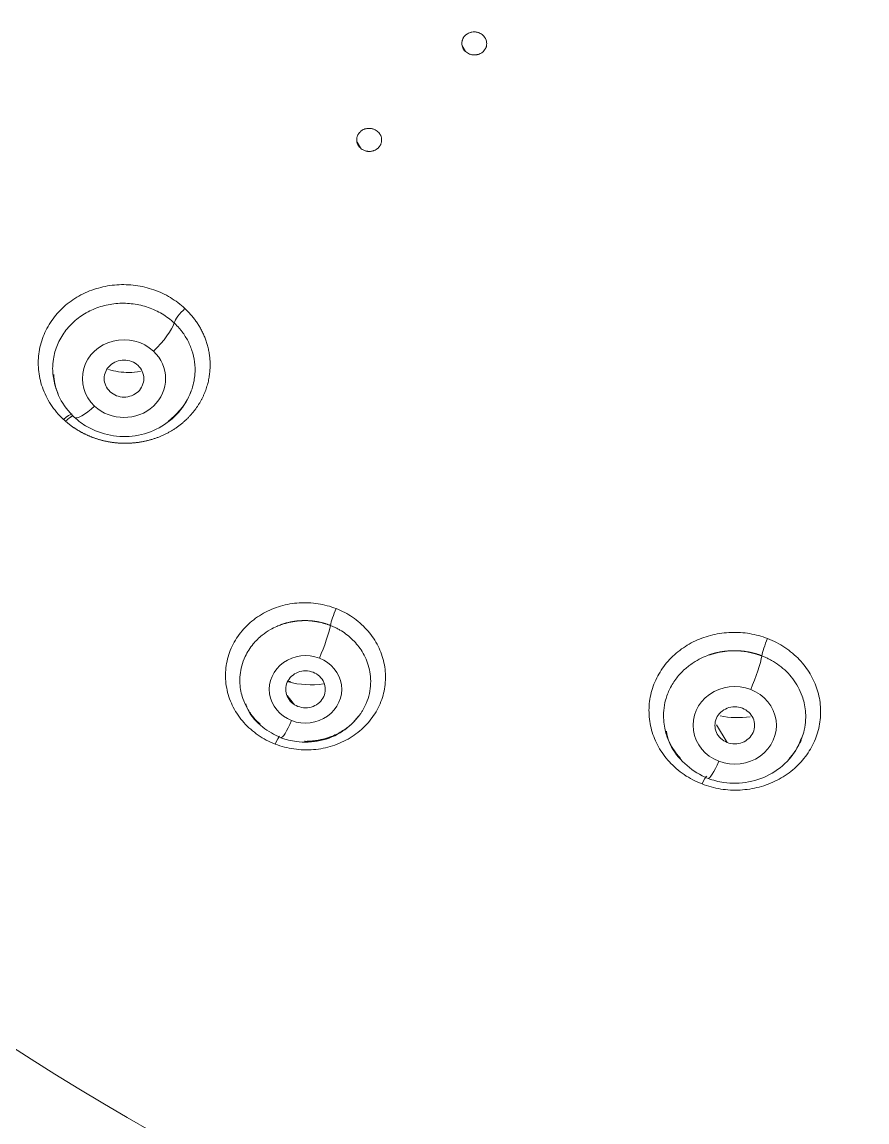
# Model space of a CAD drawing. Extents: x 1797 to 2925, y 0 to 827.
# Drawn here: x 2236.44 to 2253.49, y 512.26 to 534.47 of the extents above; entities that cross this region are included whole.
import ezdxf

# ---------------------------------------------------------------- set-up
doc = ezdxf.new("R2010")
doc.units = 0
doc.header["$LTSCALE"] = 30
doc.header["$MEASUREMENT"] = 0
doc.layers.add('1', color=7, linetype='CONTINUOUS')

msp = doc.modelspace()

# ---------------------------------------------------------------- linework, layer by layer
at = {"layer": '1', "color": 7, "linetype": 'Continuous', "lineweight": 18}
for p, q in [((2245.388, 533.87), (2245.324, 533.982)), ((2243.266, 531.923), (2243.201, 532.041)), ((2241.817, 521.149), (2241.859, 521.149)), ((2250.67, 519.92), (2250.454, 520.276))]:
    msp.add_line(p, q, dxfattribs=at)
at = {"layer": '1', "color": 7, "linetype": 'Continuous', "lineweight": 13}
msp.add_line((2241.786, 520.866), (2241.935, 520.682), dxfattribs=at)
at = {"layer": '1', "color": 7, "linetype": 'Continuous', "lineweight": 18}
for centre, major_axis, ratio, start_param, end_param in [((2265.366, 552.468), (57.67, 0), 0.93358, 5.498085, 8.635877), ((2265.366, 552.451), (57.518, 0), 0.93358, 5.498085, 10.209879), ((2239.717, 528.566), (-0.205, -0.219), 0.253404, 4.409024, 5.845093), ((2237.265, 526.326), (0.205, 0.219), 0.253404, 0.229877, 1.263766), ((2242.772, 522.504), (0.11, 0.279), 0.129577, 1.190136, 2.539659), ((2251.483, 521.9), (0.108, 0.28), 0.136885, 1.192409, 2.598738), ((2241.537, 519.77), (-0.109, -0.28), 0.128327, 3.35137, 4.327909), ((2250.158, 518.964), (-0.108, -0.28), 0.136857, 3.331416, 4.330333)]:
    msp.add_ellipse(centre, major_axis=major_axis, ratio=ratio, start_param=start_param, end_param=end_param, dxfattribs=at)
at = {"layer": '1', "color": 7, "linetype": 'Continuous', "lineweight": 13}
for centre, major_axis, ratio, start_param, end_param in [((2265.366, 552.269), (57.048, 0), 0.93358, 5.498085, 10.209879), ((2265.366, 552.249), (56.129, 0), 0.93358, 5.397226, 10.310738), ((2265.366, 552.333), (55.427, 0), 0.93358, 5.397283, 10.31068), ((2265.366, 552.862), (-51, 0), 0.93358, 4.712389, 7.625054), ((2239.09, 528.036), (-0.409, -0.439), 0.253404, 1.305749, 2.7035), ((2238.495, 527.266), (0.841, 0), 0.93358, 0.785398, 3.926991), ((2238.495, 527.266), (0.841, 0), 0.93358, 3.926991, 7.068583), ((2237.901, 526.926), (0.409, 0.439), 0.253404, 3.141873, 4.447342), ((2242.439, 521.838), (-0.216, -0.56), 0.137141, 1.22999, 2.538953), ((2242.159, 520.992), (0.731, 0), 0.93358, 1.178097, 4.31969), ((2242.159, 520.992), (0.731, 0), 0.93358, 4.31969, 7.461283), ((2251.145, 521.205), (-0.216, -0.56), 0.137141, 1.22999, 2.598716), ((2250.824, 520.265), (0.841, 0), 0.93358, 1.178097, 4.31969), ((2250.824, 520.265), (0.841, 0), 0.93358, 4.31969, 7.461283), ((2241.879, 520.576), (0.216, 0.56), 0.137141, 3.141681, 4.371583), ((2250.502, 519.755), (0.216, 0.56), 0.137141, 3.141778, 4.371583)]:
    msp.add_ellipse(centre, major_axis=major_axis, ratio=ratio, start_param=start_param, end_param=end_param, dxfattribs=at)
for points, knots in [([(2307.926, 513.159), (2307.938, 513.17), (2307.978, 513.208), (2308.062, 513.287), (2308.195, 513.413), (2308.376, 513.585), (2308.604, 513.804), (2308.878, 514.072), (2309.198, 514.387), (2309.562, 514.753), (2309.97, 515.169), (2310.418, 515.638), (2310.907, 516.16), (2311.432, 516.737), (2311.993, 517.371), (2312.587, 518.063), (2313.211, 518.815), (2313.862, 519.629), (2314.537, 520.507), (2315.232, 521.45), (2315.944, 522.46), (2316.669, 523.54), (2317.402, 524.691), (2318.138, 525.915), (2318.873, 527.212), (2319.6, 528.586), (2320.316, 530.037), (2321.013, 531.566), (2321.686, 533.174), (2322.328, 534.862), (2322.932, 536.629), (2323.491, 538.477), (2323.997, 540.404), (2324.443, 542.411), (2324.819, 544.495), (2325.119, 546.656), (2325.333, 548.89), (2325.454, 551.195), (2325.473, 553.567), (2325.38, 556.002), (2325.168, 558.496), (2324.825, 561.042), (2324.345, 563.634), (2323.719, 566.266), (2322.939, 568.928), (2321.997, 571.612), (2321.009, 574.008), (2320.026, 576.113), (2319.093, 577.929), (2318.077, 579.737), (2316.976, 581.534), (2315.789, 583.314), (2314.514, 585.075), (2313.152, 586.811), (2311.7, 588.519), (2310.158, 590.192), (2308.526, 591.828), (2306.804, 593.421), (2304.993, 594.966), (2303.093, 596.458), (2301.105, 597.892), (2299.03, 599.263), (2296.869, 600.565), (2294.624, 601.793), (2292.299, 602.941), (2289.894, 604.005), (2287.415, 604.979), (2284.863, 605.857), (2282.243, 606.635), (2279.559, 607.305), (2276.815, 607.864), (2274.017, 608.308), (2271.171, 608.63), (2268.281, 608.828), (2264.867, 608.906), (2260.944, 608.77), (2256.546, 608.314), (2252.195, 607.559), (2247.916, 606.508), (2243.732, 605.164), (2239.665, 603.537), (2235.736, 601.637), (2231.967, 599.472), (2228.381, 597.052), (2224.994, 594.394), (2221.825, 591.51), (2218.891, 588.418), (2216.21, 585.131), (2213.795, 581.67), (2211.658, 578.052), (2209.607, 573.882), (2207.781, 569.125), (2206.342, 563.781), (2205.468, 558.331), (2205.174, 552.827), (2205.457, 547.322), (2206.273, 542.136), (2207.467, 537.531), (2208.794, 533.724), (2210.105, 530.655), (2211.274, 528.289), (2212.472, 526.099), (2213.721, 524.037), (2215.051, 522.064), (2216.135, 520.578), (2216.984, 519.481), (2217.69, 518.607), (2218.365, 517.803), (2219.069, 516.993), (2219.681, 516.316), (2220.181, 515.778), (2220.552, 515.388), (2220.903, 515.024), (2221.236, 514.686), (2221.548, 514.372), (2221.841, 514.083), (2222.112, 513.819), (2222.362, 513.578), (2222.591, 513.36), (2222.736, 513.224), (2222.805, 513.159)], [0, 0, 0, 0, 0.000179, 0.000603, 0.00127, 0.002183, 0.00334, 0.004741, 0.006386, 0.008277, 0.010411, 0.01279, 0.015413, 0.018281, 0.021393, 0.02475, 0.028351, 0.032196, 0.036286, 0.04062, 0.045199, 0.050022, 0.055089, 0.060401, 0.065958, 0.071758, 0.077804, 0.084093, 0.090627, 0.097406, 0.104428, 0.111695, 0.119206, 0.126961, 0.134961, 0.143206, 0.151695, 0.160428, 0.169406, 0.178628, 0.188094, 0.197805, 0.20776, 0.21796, 0.228404, 0.239092, 0.250024, 0.257544, 0.265167, 0.272896, 0.280729, 0.288666, 0.296708, 0.304854, 0.313104, 0.321459, 0.329918, 0.338482, 0.34715, 0.355923, 0.3648, 0.373782, 0.382867, 0.392057, 0.401352, 0.410752, 0.420256, 0.429863, 0.439576, 0.449392, 0.459314, 0.46934, 0.47947, 0.489704, 0.500043, 0.515667, 0.531291, 0.546915, 0.562538, 0.578162, 0.593786, 0.60941, 0.625034, 0.640657, 0.656282, 0.671906, 0.68753, 0.703153, 0.718778, 0.734402, 0.750026, 0.770854, 0.791682, 0.81251, 0.833338, 0.854167, 0.874994, 0.892773, 0.907913, 0.920413, 0.930274, 0.937493, 0.948337, 0.95716, 0.963963, 0.968745, 0.972532, 0.976398, 0.980345, 0.984372, 0.986462, 0.988435, 0.990291, 0.99203, 0.993651, 0.995155, 0.996542, 0.997812, 0.998965, 1, 1, 1, 1]), ([(2223.353, 513.341), (2223.338, 513.355), (2223.291, 513.399), (2223.136, 513.547), (2223.026, 513.651), (2222.747, 513.92), (2222.577, 514.085), (2222.178, 514.478), (2221.948, 514.707), (2221.435, 515.229), (2221.15, 515.523), (2220.529, 516.181), (2220.193, 516.544), (2219.475, 517.344), (2219.093, 517.781), (2218.29, 518.732), (2217.869, 519.247), (2216.998, 520.36), (2216.547, 520.958), (2215.625, 522.241), (2215.153, 522.927), (2214.2, 524.391), (2213.718, 525.169), (2212.757, 526.822), (2212.278, 527.697), (2211.335, 529.546), (2210.872, 530.521), (2209.977, 532.572), (2209.545, 533.649), (2208.731, 535.907), (2208.348, 537.088), (2207.65, 539.553), (2207.336, 540.837), (2206.796, 543.507), (2206.57, 544.892), (2206.23, 547.759), (2206.114, 549.24), (2206.015, 552.291), (2206.031, 553.86), (2206.219, 557.074), (2206.39, 558.719), (2206.911, 562.071), (2207.261, 563.777), (2208.158, 567.23), (2208.706, 568.978), (2210.021, 572.49), (2210.788, 574.255), (2212.561, 577.774), (2213.567, 579.528), (2215.827, 582.992), (2217.082, 584.702), (2219.852, 588.041), (2221.367, 589.669), (2224.661, 592.802), (2226.439, 594.308), (2229.3, 596.442), (2230.286, 597.132), (2232.321, 598.464), (2233.37, 599.107), (2236.61, 600.953), (2238.893, 602.076), (2243.683, 604.062), (2246.189, 604.924), (2251.393, 606.337), (2254.09, 606.888), (2258.246, 607.45), (2259.649, 607.593), (2261.777, 607.738), (2262.49, 607.774), (2263.564, 607.811), (2264.102, 607.825), (2264.732, 607.833), (2265.048, 607.835), (2265.206, 607.836), (2265.285, 607.836), (2265.324, 607.836), (2265.344, 607.836), (2265.354, 607.836), (2265.359, 607.836), (2265.361, 607.836), (2265.362, 607.836), (2265.363, 607.836), (2265.364, 607.836), (2271.184, 607.836), (2282.826, 606.227), (2298.786, 599.183), (2307.511, 591.809), (2314.902, 583.412), (2317.931, 578.702), (2322.393, 568.663), (2323.827, 563.335), (2324.98, 552.52), (2324.698, 547.033), (2322.439, 536.372), (2320.462, 531.198), (2316.357, 524.003), (2314.021, 520.547), (2311.295, 517.36), (2309.394, 515.303), (2308.402, 514.307), (2307.378, 513.342)], [0, 0, 0, 0, 0.015625, 0.015625, 0.03125, 0.03125, 0.046875, 0.046875, 0.0625, 0.0625, 0.078125, 0.078125, 0.09375, 0.09375, 0.109375, 0.109375, 0.125, 0.125, 0.140625, 0.140625, 0.15625, 0.15625, 0.171875, 0.171875, 0.1875, 0.1875, 0.203125, 0.203125, 0.21875, 0.21875, 0.234375, 0.234375, 0.25, 0.25, 0.265625, 0.265625, 0.28125, 0.28125, 0.296875, 0.296875, 0.3125, 0.3125, 0.328125, 0.328125, 0.34375, 0.34375, 0.359375, 0.359375, 0.375, 0.375, 0.390625, 0.390625, 0.40625, 0.40625, 0.421875, 0.421875, 0.429687, 0.429687, 0.4375, 0.4375, 0.453125, 0.453125, 0.46875, 0.46875, 0.484375, 0.484375, 0.492187, 0.492187, 0.496094, 0.496094, 0.498047, 0.499023, 0.499512, 0.499756, 0.499878, 0.499939, 0.499969, 0.499985, 0.499992, 0.499996, 0.499998, 0.499998, 0.5, 0.5, 0.5625, 0.625, 0.6875, 0.6875, 0.75, 0.75, 0.8125, 0.8125, 0.875, 0.875, 0.9375, 0.9375, 0.96875, 0.984375, 0.984375, 1, 1, 1, 1]), ([(2265.365, 606.92), (2265.323, 606.92), (2265.24, 606.92), (2265.114, 606.919), (2264.988, 606.919), (2264.863, 606.918), (2264.737, 606.917), (2264.611, 606.915), (2264.486, 606.914), (2264.36, 606.912), (2264.234, 606.91), (2264.109, 606.907), (2263.983, 606.905), (2263.857, 606.902), (2263.732, 606.898), (2263.606, 606.895), (2263.48, 606.891), (2263.355, 606.887), (2263.229, 606.883), (2263.104, 606.879), (2262.978, 606.874), (2262.852, 606.869), (2262.727, 606.864), (2262.601, 606.859), (2262.475, 606.853), (2262.35, 606.847), (2262.224, 606.841), (2262.099, 606.834), (2261.973, 606.828), (2261.847, 606.821), (2261.722, 606.813), (2261.596, 606.806), (2261.47, 606.798), (2261.345, 606.79), (2261.219, 606.782), (2261.094, 606.773), (2260.644, 606.742), (2259.871, 606.681), (2258.777, 606.575), (2257.685, 606.449), (2256.595, 606.305), (2255.508, 606.141), (2254.425, 605.959), (2253.346, 605.757), (2251.913, 605.464), (2250.133, 605.05), (2248.019, 604.478), (2245.93, 603.832), (2243.868, 603.113), (2241.835, 602.322), (2239.172, 601.174), (2235.929, 599.565), (2232.212, 597.369), (2228.676, 594.914), (2225.722, 592.519), (2223.281, 590.277), (2221.294, 588.26), (2219.109, 585.803), (2216.798, 582.846), (2214.737, 579.744), (2213.116, 576.926), (2211.858, 574.45), (2210.83, 572.129), (2209.997, 569.986), (2209.326, 568.036), (2208.73, 566.051), (2208.159, 563.828), (2207.645, 561.361), (2207.23, 558.648), (2206.985, 556.146), (2206.87, 553.866), (2206.848, 551.818), (2206.909, 549.758), (2207.053, 547.702), (2207.279, 545.657), (2207.587, 543.627), (2207.977, 541.601), (2208.607, 538.926), (2209.596, 535.621), (2210.93, 532.186), (2212.297, 529.25), (2213.6, 526.794), (2214.876, 524.667), (2216.075, 522.85), (2217.158, 521.329), (2218.199, 519.968), (2219.186, 518.756), (2220.023, 517.781), (2220.803, 516.912), (2221.52, 516.142), (2222.262, 515.374), (2222.828, 514.809), (2223.206, 514.439), (2223.387, 514.263), (2223.571, 514.086), (2223.757, 513.908), (2223.945, 513.73), (2224.135, 513.55), (2224.328, 513.37), (2224.523, 513.189), (2224.72, 513.007), (2224.92, 512.824), (2225.122, 512.641), (2225.326, 512.456), (2225.532, 512.271), (2225.741, 512.085), (2225.952, 511.899), (2226.094, 511.774), (2226.165, 511.712)], [0, 0, 0, 0, 0.000892, 0.001785, 0.002677, 0.003569, 0.004462, 0.005354, 0.006246, 0.007138, 0.00803, 0.008923, 0.009815, 0.010707, 0.011599, 0.012491, 0.013384, 0.014276, 0.015169, 0.016061, 0.016953, 0.017846, 0.018739, 0.019631, 0.020524, 0.021417, 0.02231, 0.023203, 0.024097, 0.02499, 0.025884, 0.026777, 0.027671, 0.028565, 0.029459, 0.030354, 0.031248, 0.039059, 0.046868, 0.054679, 0.062496, 0.070311, 0.078122, 0.085931, 0.093744, 0.109373, 0.124991, 0.140601, 0.156239, 0.171854, 0.187489, 0.218707, 0.249974, 0.281106, 0.312458, 0.333209, 0.354021, 0.374951, 0.406022, 0.437441, 0.458146, 0.47896, 0.499936, 0.515411, 0.530971, 0.546637, 0.562432, 0.583123, 0.603936, 0.624924, 0.640415, 0.655981, 0.671643, 0.687423, 0.702962, 0.718542, 0.734186, 0.749915, 0.781006, 0.812398, 0.833188, 0.854003, 0.874891, 0.888786, 0.90267, 0.916556, 0.926936, 0.93739, 0.945051, 0.952809, 0.960666, 0.968624, 0.970466, 0.972324, 0.974198, 0.976087, 0.977992, 0.979913, 0.98185, 0.983802, 0.985771, 0.987756, 0.989756, 0.991773, 0.993806, 0.995854, 0.997919, 1, 1, 1, 1]), ([(2237.055, 527.465), (2237.055, 527.53), (2237.067, 527.696), (2237.14, 527.953), (2237.291, 528.219), (2237.502, 528.446), (2237.762, 528.623), (2238.056, 528.74), (2238.368, 528.794), (2238.683, 528.785), (2238.988, 528.712), (2239.27, 528.581), (2239.434, 528.458), (2239.508, 528.389)], [0, 0, 0, 0, 0.062342, 0.157968, 0.253469, 0.348946, 0.444016, 0.538143, 0.631197, 0.723543, 0.81565, 0.907535, 1, 1, 1, 1]), ([(2237.315, 526.405), (2237.32, 526.4), (2237.331, 526.391), (2237.347, 526.378), (2237.363, 526.365), (2237.379, 526.351), (2237.396, 526.338), (2237.413, 526.326), (2237.43, 526.313), (2237.447, 526.3), (2237.465, 526.287), (2237.483, 526.275), (2237.502, 526.263), (2237.52, 526.25), (2237.54, 526.238), (2237.559, 526.227), (2237.578, 526.215), (2237.598, 526.203), (2237.619, 526.192), (2237.639, 526.181), (2237.66, 526.17), (2237.681, 526.159), (2237.702, 526.148), (2237.724, 526.138), (2237.746, 526.128), (2237.768, 526.118), (2237.79, 526.108), (2237.813, 526.098), (2237.836, 526.089), (2237.86, 526.08), (2237.883, 526.071), (2237.907, 526.063), (2237.931, 526.055), (2237.956, 526.047), (2237.98, 526.039), (2238.005, 526.032), (2238.031, 526.025), (2238.056, 526.018), (2238.082, 526.012), (2238.108, 526.006), (2238.134, 526), (2238.16, 525.995), (2238.187, 525.99), (2238.214, 525.985), (2238.241, 525.981), (2238.268, 525.977), (2238.296, 525.973), (2238.324, 525.97), (2238.352, 525.967), (2238.38, 525.965), (2238.408, 525.963), (2238.437, 525.962), (2238.465, 525.961), (2238.494, 525.96), (2238.523, 525.96), (2238.552, 525.96), (2238.581, 525.961), (2238.611, 525.962), (2238.64, 525.964), (2238.67, 525.966), (2238.7, 525.968), (2238.729, 525.971), (2238.759, 525.975), (2238.789, 525.979), (2238.819, 525.984), (2238.849, 525.989), (2238.88, 525.994), (2238.91, 526.001), (2238.94, 526.007), (2238.97, 526.014), (2239, 526.022), (2239.03, 526.031), (2239.06, 526.039), (2239.09, 526.049), (2239.12, 526.059), (2239.15, 526.069), (2239.18, 526.08), (2239.21, 526.092), (2239.24, 526.104), (2239.269, 526.117), (2239.298, 526.131), (2239.328, 526.145), (2239.357, 526.159), (2239.386, 526.174), (2239.414, 526.19), (2239.443, 526.206), (2239.471, 526.223), (2239.499, 526.241), (2239.527, 526.259), (2239.554, 526.278), (2239.581, 526.297), (2239.608, 526.317), (2239.635, 526.337), (2239.661, 526.358), (2239.686, 526.38), (2239.712, 526.402), (2239.737, 526.425), (2239.768, 526.455), (2239.806, 526.492), (2239.847, 526.537), (2239.887, 526.584), (2239.924, 526.631), (2239.96, 526.679), (2239.993, 526.728), (2240.023, 526.778), (2240.052, 526.828), (2240.078, 526.879), (2240.103, 526.93), (2240.125, 526.982), (2240.145, 527.034), (2240.162, 527.086), (2240.178, 527.138), (2240.192, 527.19), (2240.204, 527.242), (2240.213, 527.294), (2240.221, 527.345), (2240.227, 527.397), (2240.231, 527.448), (2240.234, 527.498), (2240.234, 527.549), (2240.233, 527.599), (2240.231, 527.648), (2240.226, 527.697), (2240.22, 527.745), (2240.213, 527.793), (2240.204, 527.84), (2240.194, 527.886), (2240.182, 527.931), (2240.17, 527.976), (2240.155, 528.02), (2240.14, 528.063), (2240.124, 528.105), (2240.107, 528.146), (2240.088, 528.186), (2240.069, 528.226), (2240.049, 528.265), (2240.027, 528.302), (2240.005, 528.339), (2239.983, 528.375), (2239.959, 528.41), (2239.935, 528.443), (2239.911, 528.476), (2239.885, 528.508), (2239.86, 528.54), (2239.834, 528.57), (2239.807, 528.599), (2239.78, 528.627), (2239.753, 528.654), (2239.734, 528.672), (2239.725, 528.681)], [0, 0, 0, 0, 0.003909, 0.007847, 0.011814, 0.01581, 0.019835, 0.023888, 0.027971, 0.032082, 0.036222, 0.040391, 0.044587, 0.048813, 0.053066, 0.057348, 0.061657, 0.065995, 0.07036, 0.074754, 0.079174, 0.083623, 0.0881, 0.092604, 0.097136, 0.101696, 0.106284, 0.110899, 0.115543, 0.120215, 0.124914, 0.129642, 0.134398, 0.139181, 0.143993, 0.148833, 0.153702, 0.158598, 0.163523, 0.168476, 0.173457, 0.178466, 0.183503, 0.188568, 0.193662, 0.198783, 0.203933, 0.20911, 0.214316, 0.21955, 0.224811, 0.230101, 0.235419, 0.240765, 0.24614, 0.251542, 0.256972, 0.262431, 0.267917, 0.273432, 0.278974, 0.284545, 0.290144, 0.295771, 0.301426, 0.30711, 0.312821, 0.318561, 0.324328, 0.330124, 0.335948, 0.3418, 0.34768, 0.353589, 0.359525, 0.365489, 0.371482, 0.377503, 0.383552, 0.389629, 0.395734, 0.401867, 0.408029, 0.414218, 0.420436, 0.426681, 0.432955, 0.439257, 0.445587, 0.451945, 0.458331, 0.464745, 0.471188, 0.477658, 0.484157, 0.490683, 0.497238, 0.50382, 0.515954, 0.527992, 0.539933, 0.551778, 0.563527, 0.57518, 0.586736, 0.598196, 0.60956, 0.620828, 0.631999, 0.643074, 0.654053, 0.664936, 0.675723, 0.686414, 0.697008, 0.707506, 0.717908, 0.728214, 0.738423, 0.748536, 0.758553, 0.768474, 0.778299, 0.788027, 0.79766, 0.807196, 0.816637, 0.825981, 0.835229, 0.84438, 0.853436, 0.862394, 0.871257, 0.880024, 0.888694, 0.897269, 0.905749, 0.914133, 0.922422, 0.930616, 0.938714, 0.946717, 0.954623, 0.962432, 0.970143, 0.977756, 0.98527, 0.992685, 1, 1, 1, 1]), ([(2239.848, 527.005), (2239.855, 527.024), (2239.88, 527.094), (2239.91, 527.211), (2239.933, 527.392), (2239.927, 527.6), (2239.874, 527.833), (2239.782, 528.047), (2239.69, 528.185), (2239.627, 528.263), (2239.605, 528.289), (2239.581, 528.315), (2239.557, 528.341), (2239.533, 528.365), (2239.516, 528.381), (2239.508, 528.389)], [0, 0, 0, 0, 0.040281, 0.148517, 0.241971, 0.405553, 0.56393, 0.717131, 0.865185, 0.887966, 0.910622, 0.933153, 0.95556, 0.977842, 1, 1, 1, 1]), ([(2237.274, 526.442), (2237.281, 526.436), (2237.287, 526.43), (2237.301, 526.417), (2237.308, 526.411), (2237.315, 526.405)], [0, 0, 0, 0, 0.5, 0.5, 1, 1, 1, 1]), ([(2242.661, 522.282), (2242.655, 522.284), (2242.645, 522.288), (2242.628, 522.294), (2242.612, 522.3), (2242.595, 522.306), (2242.578, 522.312), (2242.561, 522.317), (2242.544, 522.322), (2242.527, 522.327), (2242.51, 522.332), (2242.492, 522.336), (2242.475, 522.341), (2242.457, 522.345), (2242.439, 522.349), (2242.421, 522.352), (2242.403, 522.356), (2242.385, 522.359), (2242.367, 522.362), (2242.348, 522.365), (2242.33, 522.367), (2242.311, 522.37), (2242.293, 522.372), (2242.274, 522.374), (2242.255, 522.375), (2242.236, 522.377), (2242.217, 522.378), (2242.198, 522.379), (2242.179, 522.379), (2242.16, 522.38), (2242.14, 522.38), (2242.121, 522.38), (2242.101, 522.379), (2242.082, 522.378), (2242.062, 522.377), (2242.043, 522.376), (2242.023, 522.375), (2242.003, 522.373), (2241.984, 522.371), (2241.964, 522.369), (2241.944, 522.366), (2241.924, 522.363), (2241.905, 522.36), (2241.885, 522.356), (2241.865, 522.353), (2241.845, 522.348), (2241.825, 522.344), (2241.806, 522.339), (2241.786, 522.334), (2241.766, 522.329), (2241.747, 522.324), (2241.727, 522.318), (2241.707, 522.312), (2241.688, 522.305), (2241.645, 522.29), (2241.564, 522.258), (2241.431, 522.192), (2241.264, 522.078), (2241.084, 521.901), (2240.948, 521.687), (2240.868, 521.472), (2240.835, 521.288), (2240.831, 521.115), (2240.851, 520.956), (2240.897, 520.784), (2240.978, 520.601), (2241.1, 520.427), (2241.195, 520.329), (2241.241, 520.288)], [0, 0, 0, 0, 0.004786, 0.00959, 0.014412, 0.019251, 0.024108, 0.028983, 0.033875, 0.038785, 0.043713, 0.048658, 0.053621, 0.058602, 0.0636, 0.068617, 0.073651, 0.078703, 0.083773, 0.08886, 0.093966, 0.099089, 0.10423, 0.109389, 0.114565, 0.11976, 0.124973, 0.130203, 0.135451, 0.140718, 0.146002, 0.151304, 0.156624, 0.161962, 0.167319, 0.172693, 0.178085, 0.183495, 0.188923, 0.194369, 0.199834, 0.205316, 0.210816, 0.216335, 0.221871, 0.227426, 0.232999, 0.23859, 0.244199, 0.249826, 0.255472, 0.261136, 0.266817, 0.272517, 0.278236, 0.304189, 0.345473, 0.402109, 0.474118, 0.561522, 0.620563, 0.675696, 0.726908, 0.774184, 0.817514, 0.883577, 0.948432, 1, 1, 1, 1]), ([(2243.298, 520.542), (2243.31, 520.561), (2243.341, 520.615), (2243.4, 520.734), (2243.454, 520.903), (2243.479, 521.103), (2243.471, 521.295), (2243.432, 521.475), (2243.368, 521.64), (2243.287, 521.784), (2243.194, 521.908), (2243.092, 522.015), (2242.978, 522.11), (2242.886, 522.171), (2242.822, 522.207), (2242.79, 522.224), (2242.758, 522.24), (2242.726, 522.255), (2242.694, 522.269), (2242.672, 522.278), (2242.661, 522.282)], [0, 0, 0, 0, 0.030888, 0.088861, 0.189765, 0.286427, 0.378867, 0.467104, 0.551157, 0.631048, 0.69999, 0.768375, 0.836212, 0.90351, 0.919751, 0.935928, 0.952041, 0.968091, 0.984077, 1, 1, 1, 1]), ([(2251.37, 521.668), (2251.365, 521.671), (2251.354, 521.675), (2251.337, 521.681), (2251.32, 521.687), (2251.303, 521.693), (2251.286, 521.698), (2251.269, 521.704), (2251.252, 521.709), (2251.235, 521.714), (2251.217, 521.718), (2251.2, 521.723), (2251.182, 521.728), (2251.165, 521.732), (2251.147, 521.736), (2251.129, 521.74), (2251.111, 521.743), (2251.093, 521.747), (2251.075, 521.75), (2251.057, 521.753), (2251.038, 521.756), (2251.02, 521.758), (2251.002, 521.761), (2250.983, 521.763), (2250.965, 521.765), (2250.946, 521.766), (2250.927, 521.768), (2250.909, 521.769), (2250.89, 521.77), (2250.871, 521.771), (2250.852, 521.771), (2250.834, 521.772), (2250.815, 521.772), (2250.796, 521.772), (2250.777, 521.772), (2250.758, 521.771), (2250.739, 521.77), (2250.72, 521.769), (2250.701, 521.768), (2250.681, 521.766), (2250.662, 521.765), (2250.643, 521.763), (2250.624, 521.76), (2250.605, 521.758), (2250.586, 521.755), (2250.567, 521.752), (2250.548, 521.749), (2250.529, 521.746), (2250.51, 521.742), (2250.491, 521.738), (2250.472, 521.734), (2250.453, 521.729), (2250.434, 521.725), (2250.415, 521.72), (2250.396, 521.715), (2250.377, 521.709), (2250.358, 521.704), (2250.34, 521.698), (2250.321, 521.692), (2250.256, 521.669), (2250.139, 521.621), (2249.973, 521.526), (2249.803, 521.395), (2249.641, 521.22), (2249.509, 521.01), (2249.424, 520.786), (2249.386, 520.572), (2249.384, 520.381), (2249.406, 520.218), (2249.449, 520.054), (2249.52, 519.884), (2249.62, 519.723), (2249.696, 519.63), (2249.731, 519.593)], [0, 0, 0, 0, 0.004662, 0.009333, 0.014013, 0.018702, 0.0234, 0.028107, 0.032824, 0.037549, 0.042284, 0.047028, 0.051781, 0.056543, 0.061315, 0.066095, 0.070885, 0.075684, 0.080492, 0.085309, 0.090135, 0.094971, 0.099816, 0.10467, 0.109533, 0.114405, 0.119287, 0.124178, 0.129078, 0.133988, 0.138906, 0.143834, 0.148771, 0.153718, 0.158674, 0.163639, 0.168613, 0.173597, 0.17859, 0.183592, 0.188604, 0.193624, 0.198655, 0.203694, 0.208743, 0.213801, 0.218869, 0.223946, 0.229032, 0.234128, 0.239233, 0.244348, 0.249471, 0.254605, 0.259747, 0.264899, 0.270061, 0.275232, 0.280412, 0.285602, 0.329611, 0.380556, 0.438445, 0.503288, 0.575094, 0.643519, 0.704605, 0.75833, 0.804675, 0.843628, 0.901736, 0.95835, 1, 1, 1, 1]), ([(2252.179, 520.012), (2252.199, 520.063), (2252.234, 520.183), (2252.26, 520.368), (2252.256, 520.553), (2252.229, 520.714), (2252.182, 520.875), (2252.108, 521.039), (2252, 521.205), (2251.871, 521.352), (2251.726, 521.477), (2251.608, 521.553), (2251.532, 521.595), (2251.5, 521.611), (2251.468, 521.627), (2251.435, 521.642), (2251.403, 521.656), (2251.381, 521.664), (2251.37, 521.668)], [0, 0, 0, 0, 0.08213, 0.186294, 0.278969, 0.360169, 0.429906, 0.528888, 0.625346, 0.719294, 0.810743, 0.899708, 0.916717, 0.933609, 0.950383, 0.96704, 0.983579, 1, 1, 1, 1])]:
    msp.add_open_spline(points, degree=3, knots=knots, dxfattribs=at)
at = {"layer": '1', "color": 7, "linetype": 'Continuous', "lineweight": 18}
for points, knots in [([(2205.608, 560.993), (2205.401, 559.712), (2205.029, 556.688), (2204.923, 551.861), (2205.292, 546.611), (2206.186, 541.471), (2207.527, 536.598), (2209.275, 531.969), (2211.41, 527.555), (2214.037, 523.17), (2217.215, 518.843), (2221.021, 514.595), (2225.404, 510.613), (2229.329, 507.563), (2232.384, 505.265), (2234.357, 503.781), (2236.065, 502.476), (2237.288, 501.517), (2238.11, 500.858), (2238.701, 500.378), (2239.455, 499.755), (2240.486, 498.879), (2241.811, 497.701), (2243.311, 496.281), (2244.322, 495.209), (2244.818, 494.657)], [0, 0, 0, 0, 0.047893, 0.113155, 0.18052, 0.245673, 0.30859, 0.369482, 0.430004, 0.49051, 0.558251, 0.627032, 0.698562, 0.77284, 0.80591, 0.835589, 0.86122, 0.88281, 0.891192, 0.898949, 0.910098, 0.926257, 0.947429, 0.973562, 1, 1, 1, 1]), ([(2245.388, 533.87), (2245.376, 533.881), (2245.366, 533.892), (2245.352, 533.912), (2245.348, 533.918), (2245.34, 533.932), (2245.337, 533.939), (2245.327, 533.96), (2245.322, 533.974), (2245.316, 534.004), (2245.314, 534.02), (2245.314, 534.05), (2245.316, 534.065), (2245.32, 534.088), (2245.323, 534.095), (2245.327, 534.11), (2245.333, 534.124), (2245.34, 534.138), (2245.348, 534.151), (2245.352, 534.158), (2245.365, 534.177), (2245.376, 534.188), (2245.393, 534.204), (2245.399, 534.209), (2245.412, 534.219), (2245.419, 534.223), (2245.439, 534.236), (2245.454, 534.243), (2245.477, 534.251), (2245.484, 534.254), (2245.5, 534.258), (2245.508, 534.26), (2245.532, 534.265), (2245.549, 534.266), (2245.573, 534.266), (2245.582, 534.265), (2245.598, 534.264), (2245.614, 534.261), (2245.63, 534.257), (2245.646, 534.253), (2245.654, 534.25), (2245.677, 534.241), (2245.691, 534.234), (2245.719, 534.217), (2245.732, 534.207), (2245.743, 534.196)], [0, 0, 0, 0, 0.0625, 0.0625, 0.09375, 0.09375, 0.125, 0.125, 0.1875, 0.1875, 0.25, 0.25, 0.3125, 0.3125, 0.34375, 0.34375, 0.375, 0.40625, 0.40625, 0.4375, 0.4375, 0.5, 0.5, 0.53125, 0.53125, 0.5625, 0.5625, 0.625, 0.625, 0.65625, 0.65625, 0.6875, 0.6875, 0.75, 0.75, 0.78125, 0.78125, 0.8125, 0.84375, 0.84375, 0.875, 0.875, 0.9375, 0.9375, 1, 1, 1, 1]), ([(2245.743, 534.196), (2245.755, 534.185), (2245.765, 534.173), (2245.779, 534.154), (2245.783, 534.148), (2245.791, 534.134), (2245.794, 534.127), (2245.804, 534.106), (2245.809, 534.091), (2245.815, 534.061), (2245.817, 534.046), (2245.817, 534.016), (2245.815, 534.001), (2245.811, 533.978), (2245.809, 533.971), (2245.804, 533.956), (2245.798, 533.942), (2245.791, 533.928), (2245.784, 533.915), (2245.779, 533.908), (2245.766, 533.889), (2245.755, 533.877), (2245.738, 533.861), (2245.732, 533.856), (2245.719, 533.847), (2245.712, 533.842), (2245.692, 533.83), (2245.677, 533.823), (2245.654, 533.814), (2245.647, 533.812), (2245.631, 533.807), (2245.623, 533.806), (2245.599, 533.801), (2245.583, 533.8), (2245.558, 533.8), (2245.549, 533.8), (2245.533, 533.802), (2245.517, 533.805), (2245.501, 533.808), (2245.485, 533.813), (2245.477, 533.816), (2245.454, 533.825), (2245.44, 533.832), (2245.413, 533.849), (2245.4, 533.859), (2245.388, 533.87)], [0, 0, 0, 0, 0.0625, 0.0625, 0.09375, 0.09375, 0.125, 0.125, 0.1875, 0.1875, 0.25, 0.25, 0.3125, 0.3125, 0.34375, 0.34375, 0.375, 0.40625, 0.40625, 0.4375, 0.4375, 0.5, 0.5, 0.53125, 0.53125, 0.5625, 0.5625, 0.625, 0.625, 0.65625, 0.65625, 0.6875, 0.6875, 0.75, 0.75, 0.78125, 0.78125, 0.8125, 0.84375, 0.84375, 0.875, 0.875, 0.9375, 0.9375, 1, 1, 1, 1]), ([(2243.266, 531.923), (2243.255, 531.934), (2243.244, 531.946), (2243.231, 531.965), (2243.226, 531.971), (2243.219, 531.985), (2243.215, 531.992), (2243.206, 532.013), (2243.201, 532.028), (2243.194, 532.058), (2243.192, 532.073), (2243.192, 532.103), (2243.194, 532.118), (2243.199, 532.141), (2243.201, 532.148), (2243.206, 532.163), (2243.211, 532.177), (2243.218, 532.191), (2243.226, 532.204), (2243.23, 532.211), (2243.244, 532.23), (2243.254, 532.241), (2243.272, 532.257), (2243.278, 532.262), (2243.29, 532.272), (2243.297, 532.277), (2243.318, 532.289), (2243.332, 532.296), (2243.355, 532.305), (2243.363, 532.307), (2243.379, 532.311), (2243.387, 532.313), (2243.411, 532.318), (2243.427, 532.319), (2243.452, 532.319), (2243.46, 532.318), (2243.477, 532.317), (2243.493, 532.314), (2243.509, 532.31), (2243.525, 532.306), (2243.532, 532.303), (2243.555, 532.294), (2243.57, 532.287), (2243.597, 532.27), (2243.61, 532.26), (2243.622, 532.249)], [0, 0, 0, 0, 0.0625, 0.0625, 0.09375, 0.09375, 0.125, 0.125, 0.1875, 0.1875, 0.25, 0.25, 0.3125, 0.3125, 0.34375, 0.34375, 0.375, 0.40625, 0.40625, 0.4375, 0.4375, 0.5, 0.5, 0.53125, 0.53125, 0.5625, 0.5625, 0.625, 0.625, 0.65625, 0.65625, 0.6875, 0.6875, 0.75, 0.75, 0.78125, 0.78125, 0.8125, 0.84375, 0.84375, 0.875, 0.875, 0.9375, 0.9375, 1, 1, 1, 1]), ([(2243.622, 532.249), (2243.634, 532.238), (2243.644, 532.226), (2243.658, 532.207), (2243.662, 532.2), (2243.67, 532.187), (2243.673, 532.18), (2243.683, 532.159), (2243.688, 532.144), (2243.694, 532.114), (2243.696, 532.099), (2243.696, 532.068), (2243.694, 532.053), (2243.689, 532.031), (2243.687, 532.024), (2243.683, 532.009), (2243.677, 531.995), (2243.67, 531.981), (2243.662, 531.968), (2243.658, 531.961), (2243.644, 531.942), (2243.634, 531.93), (2243.617, 531.914), (2243.611, 531.909), (2243.598, 531.9), (2243.591, 531.895), (2243.57, 531.883), (2243.556, 531.876), (2243.533, 531.867), (2243.525, 531.865), (2243.51, 531.86), (2243.502, 531.859), (2243.477, 531.854), (2243.461, 531.853), (2243.436, 531.853), (2243.428, 531.853), (2243.412, 531.855), (2243.395, 531.858), (2243.379, 531.861), (2243.364, 531.866), (2243.356, 531.869), (2243.333, 531.878), (2243.318, 531.885), (2243.291, 531.902), (2243.278, 531.912), (2243.266, 531.923)], [0, 0, 0, 0, 0.0625, 0.0625, 0.09375, 0.09375, 0.125, 0.125, 0.1875, 0.1875, 0.25, 0.25, 0.3125, 0.3125, 0.34375, 0.34375, 0.375, 0.40625, 0.40625, 0.4375, 0.4375, 0.5, 0.5, 0.53125, 0.53125, 0.5625, 0.5625, 0.625, 0.625, 0.65625, 0.65625, 0.6875, 0.6875, 0.75, 0.75, 0.78125, 0.78125, 0.8125, 0.84375, 0.84375, 0.875, 0.875, 0.9375, 0.9375, 1, 1, 1, 1]), ([(2237.168, 526.953), (2237.152, 526.99), (2237.099, 527.122), (2237.062, 527.295), (2237.056, 527.431), (2237.055, 527.465)], [0, 0, 0, 0, 0.223709, 0.803014, 1, 1, 1, 1]), ([(2237.077, 527.347), (2237.084, 527.219), (2237.138, 526.943), (2237.321, 526.659), (2237.462, 526.515), (2237.492, 526.488)], [0, 0, 0, 0, 0.382466, 0.876119, 1, 1, 1, 1]), ([(2238.179, 527.447), (2238.314, 527.41), (2238.531, 527.38), (2238.749, 527.397), (2238.825, 527.408)], [0, 0, 0, 0, 0.64457, 1, 1, 1, 1]), ([(2237.492, 526.488), (2237.574, 526.412), (2237.792, 526.25), (2238.217, 526.093), (2238.729, 526.085), (2239.218, 526.248), (2239.62, 526.569), (2239.785, 526.849), (2239.846, 527.006)], [0, 0, 0, 0, 0.11652, 0.29119, 0.468029, 0.646996, 0.826808, 1, 1, 1, 1]), ([(2239.394, 526.414), (2239.445, 526.451), (2239.553, 526.543), (2239.691, 526.703), (2239.789, 526.865), (2239.834, 526.966), (2239.848, 527.005)], [0, 0, 0, 0, 0.243498, 0.552906, 0.83228, 1, 1, 1, 1]), ([(2240.954, 520.702), (2240.965, 520.661), (2241.027, 520.476), (2241.277, 520.22), (2241.526, 520.071), (2241.663, 520.016)], [0, 0, 0, 0, 0.12497, 0.58352, 1, 1, 1, 1]), ([(2241.663, 520.016), (2241.765, 519.977), (2242.023, 519.911), (2242.466, 519.928), (2242.915, 520.116), (2243.135, 520.329), (2243.227, 520.453)], [0, 0, 0, 0, 0.184699, 0.462139, 0.743308, 1, 1, 1, 1]), ([(2242.136, 519.943), (2242.141, 519.942), (2242.153, 519.942), (2242.171, 519.942), (2242.192, 519.942), (2242.213, 519.943), (2242.234, 519.944), (2242.255, 519.945), (2242.276, 519.946), (2242.297, 519.948), (2242.318, 519.95), (2242.339, 519.953), (2242.36, 519.955), (2242.381, 519.959), (2242.402, 519.962), (2242.424, 519.966), (2242.445, 519.97), (2242.466, 519.974), (2242.487, 519.979), (2242.508, 519.984), (2242.529, 519.989), (2242.55, 519.995), (2242.571, 520.001), (2242.592, 520.008), (2242.613, 520.014), (2242.634, 520.022), (2242.655, 520.029), (2242.704, 520.048), (2242.783, 520.082), (2242.891, 520.141), (2243.001, 520.216), (2243.103, 520.302), (2243.193, 520.396), (2243.255, 520.476), (2243.288, 520.526), (2243.298, 520.542)], [0, 0, 0, 0, 0.010214, 0.025, 0.039839, 0.054729, 0.069672, 0.084667, 0.099714, 0.114814, 0.129965, 0.145168, 0.160423, 0.175731, 0.19109, 0.206501, 0.221965, 0.23748, 0.253047, 0.268666, 0.284337, 0.300059, 0.315833, 0.33166, 0.347537, 0.363467, 0.379448, 0.395481, 0.47705, 0.566754, 0.664576, 0.770497, 0.863552, 0.956547, 1, 1, 1, 1]), ([(2249.447, 520.149), (2249.457, 520.074), (2249.51, 519.847), (2249.754, 519.516), (2250.054, 519.294), (2250.244, 519.211), (2250.285, 519.195)], [0, 0, 0, 0, 0.16845, 0.534078, 0.900729, 1, 1, 1, 1]), ([(2250.285, 519.195), (2250.389, 519.155), (2250.655, 519.085), (2251.113, 519.093), (2251.594, 519.275), (2251.974, 519.598), (2252.12, 519.872), (2252.171, 520.016)], [0, 0, 0, 0, 0.142521, 0.361597, 0.583251, 0.805745, 1, 1, 1, 1]), ([(2251.922, 519.592), (2251.944, 519.616), (2252.037, 519.725), (2252.122, 519.868), (2252.172, 519.99), (2252.179, 520.012)], [0, 0, 0, 0, 0.189491, 0.861765, 1, 1, 1, 1]), ([(2222.805, 513.159), (2222.833, 513.133), (2222.889, 513.08), (2222.973, 513.002), (2223.058, 512.923), (2223.143, 512.844), (2223.229, 512.764), (2223.316, 512.685), (2223.403, 512.605), (2223.491, 512.525), (2223.579, 512.445), (2223.668, 512.365), (2223.757, 512.284), (2223.847, 512.203), (2223.937, 512.122), (2224.029, 512.041), (2224.12, 511.96), (2224.212, 511.878), (2224.305, 511.796), (2224.398, 511.714), (2224.492, 511.632), (2224.587, 511.549), (2224.682, 511.466), (2224.777, 511.384), (2224.873, 511.3), (2224.97, 511.217), (2225.067, 511.134), (2225.165, 511.05), (2225.263, 510.966), (2225.362, 510.882), (2225.462, 510.797), (2225.562, 510.713), (2225.663, 510.628), (2225.764, 510.543), (2225.866, 510.458), (2225.968, 510.372), (2226.071, 510.287), (2226.175, 510.201), (2226.279, 510.115), (2226.383, 510.028), (2226.488, 509.942), (2226.594, 509.855), (2226.701, 509.768), (2226.807, 509.681), (2226.915, 509.594), (2227.023, 509.506), (2227.131, 509.418), (2227.241, 509.33), (2227.35, 509.242), (2227.461, 509.154), (2227.571, 509.065), (2227.683, 508.976), (2227.795, 508.887), (2227.907, 508.797), (2228.02, 508.708), (2228.134, 508.618), (2228.248, 508.528), (2228.363, 508.438), (2228.478, 508.347), (2228.594, 508.256), (2228.71, 508.165), (2228.827, 508.074), (2228.944, 507.982), (2229.062, 507.891), (2229.181, 507.799), (2229.3, 507.706), (2229.42, 507.614), (2229.54, 507.521), (2229.66, 507.428), (2229.782, 507.335), (2229.903, 507.241), (2230.026, 507.148), (2230.148, 507.053), (2230.272, 506.959), (2230.396, 506.865), (2230.52, 506.77), (2230.645, 506.675), (2230.77, 506.579), (2230.896, 506.483), (2231.023, 506.387), (2231.149, 506.291), (2231.277, 506.195), (2231.405, 506.098), (2231.533, 506.001), (2231.662, 505.903), (2231.792, 505.805), (2232.105, 505.569), (2232.59, 505.204), (2233.233, 504.72), (2233.838, 504.264), (2234.404, 503.838), (2234.93, 503.439), (2235.417, 503.069), (2235.865, 502.727), (2236.274, 502.414), (2236.853, 501.967), (2237.611, 501.375), (2238.553, 500.626), (2239.479, 499.873), (2240.385, 499.115), (2241.137, 498.465), (2241.761, 497.91), (2242.283, 497.436), (2242.855, 496.903), (2243.473, 496.308), (2244.133, 495.649), (2244.832, 494.921), (2245.504, 494.183), (2246.125, 493.465), (2246.67, 492.801), (2247.173, 492.157), (2247.634, 491.534), (2248.055, 490.934), (2248.437, 490.36), (2248.783, 489.812), (2249.045, 489.376), (2249.237, 489.044), (2249.37, 488.808), (2249.5, 488.571), (2249.627, 488.334), (2249.751, 488.097), (2249.871, 487.86), (2249.988, 487.623), (2250.102, 487.386), (2250.213, 487.149), (2250.32, 486.912), (2250.424, 486.675), (2250.525, 486.438), (2250.623, 486.202), (2250.717, 485.965), (2250.808, 485.729), (2250.897, 485.493), (2250.982, 485.258), (2251.064, 485.023), (2251.143, 484.789), (2251.219, 484.555), (2251.292, 484.322), (2251.363, 484.089), (2251.43, 483.857), (2251.495, 483.626), (2251.557, 483.395), (2251.616, 483.165), (2251.672, 482.936), (2251.726, 482.708), (2251.778, 482.481), (2251.827, 482.255), (2251.874, 482.029), (2251.918, 481.805), (2251.96, 481.582), (2252, 481.359), (2252.037, 481.138), (2252.073, 480.918), (2252.106, 480.699), (2252.137, 480.481), (2252.167, 480.264), (2252.195, 480.048), (2252.221, 479.834), (2252.245, 479.621), (2252.268, 479.409), (2252.289, 479.198), (2252.309, 478.989), (2252.327, 478.781), (2252.344, 478.574), (2252.36, 478.369), (2252.375, 478.165), (2252.389, 477.963), (2252.397, 477.828), (2252.401, 477.761)], [0, 0, 0, 0, 0.00245, 0.004911, 0.007384, 0.009868, 0.012363, 0.01487, 0.017388, 0.019918, 0.022459, 0.025012, 0.027576, 0.030151, 0.032738, 0.035336, 0.037946, 0.040568, 0.043201, 0.045845, 0.048501, 0.051168, 0.053847, 0.056538, 0.05924, 0.061954, 0.064679, 0.067416, 0.070164, 0.072924, 0.075696, 0.078479, 0.081274, 0.08408, 0.086898, 0.089728, 0.092569, 0.095422, 0.098287, 0.101163, 0.104051, 0.10695, 0.109862, 0.112785, 0.115719, 0.118666, 0.121624, 0.124593, 0.127575, 0.130568, 0.133573, 0.136589, 0.139618, 0.142658, 0.14571, 0.148773, 0.151848, 0.154935, 0.158034, 0.161144, 0.164266, 0.1674, 0.170546, 0.173703, 0.176872, 0.180053, 0.183246, 0.18645, 0.189666, 0.192894, 0.196133, 0.199384, 0.202647, 0.205922, 0.209208, 0.212507, 0.215816, 0.219138, 0.222471, 0.225816, 0.229173, 0.232541, 0.235921, 0.239313, 0.242716, 0.246131, 0.249558, 0.267508, 0.284437, 0.300344, 0.31523, 0.329094, 0.341937, 0.353758, 0.364557, 0.374335, 0.399778, 0.42498, 0.449938, 0.474645, 0.499099, 0.51225, 0.52698, 0.543289, 0.561175, 0.580633, 0.601656, 0.62424, 0.643, 0.660872, 0.677861, 0.693968, 0.709187, 0.723518, 0.736959, 0.749511, 0.755178, 0.760814, 0.766418, 0.771991, 0.777534, 0.783045, 0.788526, 0.793977, 0.799397, 0.804788, 0.810149, 0.81548, 0.820782, 0.826053, 0.831295, 0.836506, 0.841687, 0.846838, 0.851959, 0.857049, 0.862109, 0.867139, 0.872138, 0.877106, 0.882045, 0.886953, 0.891832, 0.89668, 0.901499, 0.906288, 0.911048, 0.915778, 0.920478, 0.925149, 0.92979, 0.934401, 0.938983, 0.943535, 0.948057, 0.95255, 0.957013, 0.961447, 0.965851, 0.970225, 0.974569, 0.978883, 0.983168, 0.987421, 0.991645, 0.995838, 1, 1, 1, 1])]:
    msp.add_open_spline(points, degree=3, knots=knots, dxfattribs=at)
for points in [[(2239.725, 528.681), (2239.634, 528.766), (2239.438, 528.912), (2239.099, 529.071), (2238.731, 529.159), (2238.351, 529.172), (2237.975, 529.108), (2237.62, 528.968), (2237.305, 528.756), (2237.05, 528.482), (2236.867, 528.163), (2236.768, 527.811), (2236.756, 527.45), (2236.831, 527.09), (2237.005, 526.736), (2237.174, 526.535), (2237.274, 526.442)], [(2238.213, 527.002), (2238.139, 527.071), (2238.052, 527.266), (2238.182, 527.559), (2238.495, 527.68), (2238.704, 527.599), (2238.778, 527.53)], [(2238.778, 527.53), (2238.852, 527.461), (2238.939, 527.266), (2238.809, 526.973), (2238.495, 526.852), (2238.286, 526.933), (2238.213, 527.002)], [(2242.779, 522.621), (2242.659, 522.668), (2242.415, 522.734), (2242.029, 522.752), (2241.653, 522.686), (2241.302, 522.54), (2240.995, 522.318), (2240.753, 522.031), (2240.595, 521.697), (2240.529, 521.337), (2240.561, 520.971), (2240.687, 520.623), (2240.902, 520.311), (2241.197, 520.054), (2241.422, 519.935), (2241.544, 519.888)], [(2241.544, 519.888), (2241.669, 519.839), (2241.922, 519.773), (2242.323, 519.76), (2242.712, 519.838), (2243.068, 520), (2243.369, 520.237), (2243.597, 520.533), (2243.739, 520.868), (2243.789, 521.222), (2243.747, 521.576), (2243.617, 521.911), (2243.404, 522.212), (2243.115, 522.46), (2242.897, 522.575), (2242.779, 522.621)], [(2251.487, 522.017), (2251.368, 522.064), (2251.127, 522.129), (2250.749, 522.154), (2250.375, 522.104), (2250.022, 521.981), (2249.706, 521.79), (2249.438, 521.535), (2249.235, 521.227), (2249.113, 520.884), (2249.078, 520.524), (2249.132, 520.164), (2249.27, 519.827), (2249.489, 519.521), (2249.794, 519.257), (2250.033, 519.132), (2250.163, 519.082)], [(2250.163, 519.082), (2250.286, 519.034), (2250.539, 518.966), (2250.932, 518.945), (2251.321, 519.006), (2251.684, 519.145), (2252.003, 519.355), (2252.262, 519.627), (2252.448, 519.944), (2252.55, 520.288), (2252.568, 520.641), (2252.502, 520.987), (2252.358, 521.308), (2252.141, 521.598), (2251.842, 521.85), (2251.612, 521.969), (2251.487, 522.017)], [(2241.935, 520.682), (2241.849, 520.737), (2241.724, 520.913), (2241.792, 521.223), (2242.074, 521.398), (2242.296, 521.356), (2242.383, 521.302)], [(2242.383, 521.302), (2242.469, 521.247), (2242.594, 521.071), (2242.527, 520.761), (2242.244, 520.586), (2242.022, 520.628), (2241.935, 520.682)], [(2241.813, 521.145), (2242.042, 521.081), (2242.286, 521.066), (2242.52, 521.105)], [(2250.67, 519.92), (2250.574, 519.957), (2250.414, 520.106), (2250.414, 520.423), (2250.654, 520.647), (2250.88, 520.647), (2250.977, 520.61)], [(2250.977, 520.61), (2251.073, 520.572), (2251.233, 520.423), (2251.233, 520.106), (2250.993, 519.882), (2250.767, 519.882), (2250.67, 519.92)], [(2250.528, 520.457), (2250.726, 520.414), (2250.934, 520.408), (2251.135, 520.44)]]:
    msp.add_open_spline(points, degree=3, dxfattribs=at)
at = {"layer": '1', "color": 7, "linetype": 'Continuous', "lineweight": 13}
msp.add_rational_spline([(2237.316, 526.404), (2237.367, 526.454), (2237.416, 526.492), (2237.454, 526.51)], [1.1574864844, 1.05248707507, 0.999991580612, 1.00000000101], degree=3, dxfattribs=at)

doc.saveas('drawing.dxf')
